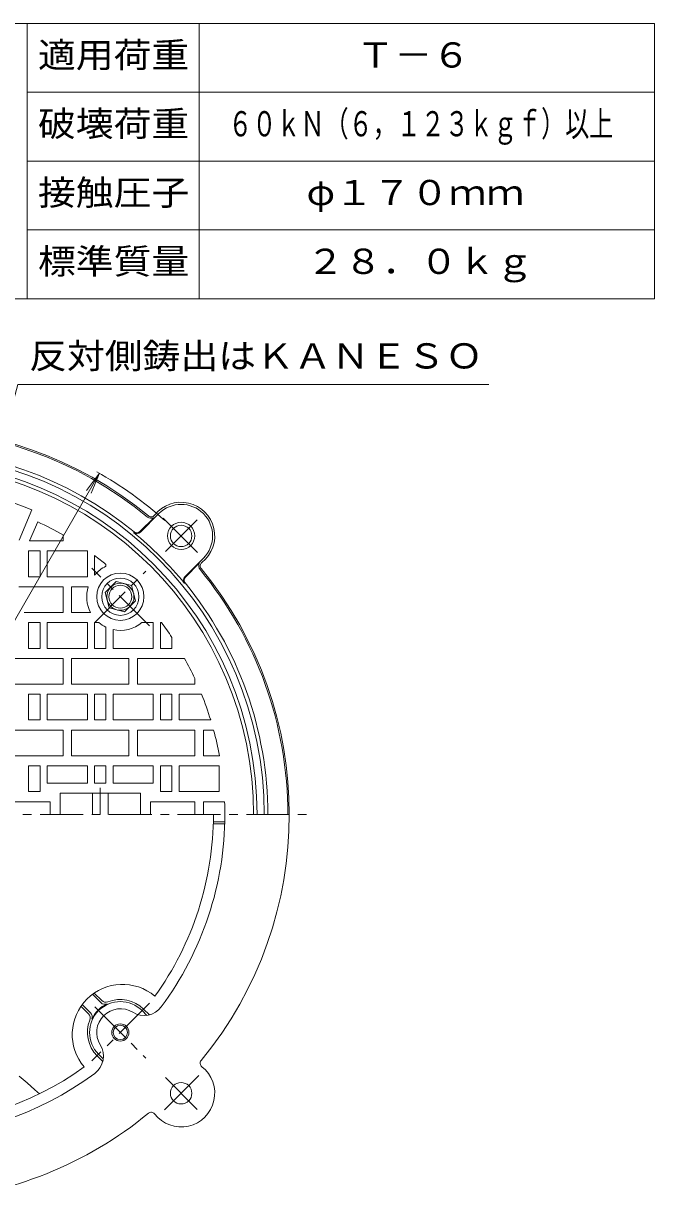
# Model space of a CAD drawing. Units: millimetres, scale not verified. Extents: x -589 to 461, y -801 to 845.
# Drawn here: x 20 to 461, y 23 to 845 of the extents above; entities that cross this region are included whole.
import ezdxf
from ezdxf.enums import TextEntityAlignment as Align

# ---------------------------------------------------------------- set-up
doc = ezdxf.new("R2010")
doc.units = ezdxf.units.MM
doc.header["$LTSCALE"] = 6
doc.linetypes.add('CHAIN1', pattern=[8, 5, -1, 1, -1])
doc.linetypes.add('CHAIN2', pattern=[12, 9, -1, 1, -1])
for name, color, linetype, lineweight in [('1-1_1-1ﾚｲﾔ', 2, 'Continuous', 9), ('1-2_1-2ﾚｲﾔ', 3, 'Continuous', 9), ('1-4_1-4ﾚｲﾔ', 7, 'Continuous', 9), ('1-6_1-6ﾚｲﾔ', 6, 'Continuous', 9), ('1-B', 2, 'Continuous', 9), ('F-0_F-0ﾚｲﾔ', 7, 'Continuous', 9)]:
    doc.layers.add(name, color=color, linetype=linetype, lineweight=lineweight)
doc.layers.add('F-4_F-4ﾚｲﾔ', color=2, linetype='Continuous')
doc.styles.add('ＭＳ ゴシック', font='')
doc.styles.get('ＭＳ ゴシック').set_extended_font_data('MS Gothic')

msp = doc.modelspace()

# ---------------------------------------------------------------- linework, layer by layer
at = {"layer": '1-1_1-1ﾚｲﾔ'}
for p, q in [((102.011, 489.718), (114.925, 502.632)), ((101.657, 490.071), (111.371, 499.785)), ((133.123, 458.605), (146.038, 471.519)), ((133.477, 458.252), (143.191, 467.966))]:
    msp.add_line(p, q, dxfattribs=at)
at = {"layer": '1-1_1-1ﾚｲﾔ', "linetype": 'CHAIN2'}
for p, q in [((117.985, 499.573), (142.015, 475.542)), ((119.653, 476.248), (141.735, 498.33)), ((142.755, 110.441), (118.801, 86.487)), ((119.518, 109.131), (141.735, 86.913))]:
    msp.add_line(p, q, dxfattribs=at)
at = {"layer": '1-1_1-1ﾚｲﾔ'}
for centre, radius in [((130.481, 487.076), 9.5), ((130.481, 487.076), 7.5), ((88.055, 140.594), 6), ((88.055, 140.594), 5), ((130.481, 98.167), 7.5)]:
    msp.add_circle(centre, radius, dxfattribs=at)
for centre, radius, start, end in [((-63.973, 292.621), 270, 50.52776, 129.47224), ((-63.973, 292.621), 269, 50.52773, 129.47226), ((-63.973, 292.621), 252.5, 0, 180), ((-63.973, 292.621), 255, 50.67221, 129.34225), ((-63.973, 292.621), 247.5, 0, 180), ((130.481, 487.076), 23.5, 307.9129, 142.08699), ((109.574, 503.359), 3, 230.52716, 322.08659), ((130.481, 487.076), 22, 315, 135), ((109.574, 503.359), 4, 230.52716, 296.69296), ((-63.973, 292.621), 269, 49.69112, 49.69113), ((99.536, 492.193), 3.5, 230.67239, 314.99899), ((-63.973, 292.621), 254.5, 39.32779, 50.67223), ((99.536, 492.193), 3, 230.67239, 314.99899), ((146.764, 466.169), 3, 127.91341, 219.47284), ((146.764, 466.169), 4, 153.30704, 219.47284), ((-63.973, 292.621), 269, 0, 39.47224), ((-63.973, 292.621), 270, 320.52773, 39.47224), ((135.598, 456.131), 3.5, 135.00101, 219.32761), ((135.598, 456.131), 3, 135.00101, 218.09975), ((-63.973, 292.621), 255, 0, 39.34227), ((-63.973, 292.621), 225, 323.39368, 0), ((88.055, 140.594), 16.5, 58.30493, 211.69507), ((104.605, 167.396), 15, 238.30492, 323.39372), ((61.253, 124.044), 15, 306.60628, 31.69508), ((130.481, 98.167), 23.5, 217.9129, 52.08699), ((146.764, 119.074), 3, 140.52716, 232.08659), ((-63.973, 292.621), 225, 233.39368, 306.60634), ((-63.973, 292.621), 270, 274.19843, 309.47226), ((109.574, 81.884), 3, 37.91341, 129.47284)]:
    msp.add_arc(centre, radius, start, end, dxfattribs=at)
at = {"layer": '1-2_1-2ﾚｲﾔ', "color": 7}
for q in [(-201.473, 54.465), (64.396, 518.878), (67.787, 516.92)]:
    msp.add_line((73.527, 530.778), q, dxfattribs=at)
at = {"layer": '1-2_1-2ﾚｲﾔ'}
for p, q in [((17.299, 484.086), (26.286, 505.258)), ((24.706, 483.622), (30.343, 496.9)), ((48.027, 487.765), (48.027, 483.622)), ((24.027, 476.622), (24.027, 458.622)), ((24.706, 483.622), (48.027, 483.622)), ((37.027, 476.622), (37.027, 458.622)), ((70.027, 473.367), (70.027, 459.724)), ((78.027, 467.152), (78.027, 465.902)), ((24.027, 458.622), (32.027, 458.622)), ((37.027, 458.622), (65.027, 458.622)), ((17.207, 451.622), (48.027, 451.622)), ((48.027, 451.622), (48.027, 433.622)), ((54.027, 451.622), (54.027, 433.622)), ((54.027, 451.622), (65.613, 451.622)), ((90.894, 434.054), (80.298, 436.893)), ((98.651, 441.81), (90.894, 434.054)), ((20.942, 433.622), (48.027, 433.622)), ((54.027, 433.622), (67.303, 433.622)), ((24.027, 426.621), (24.027, 408.622)), ((37.027, 426.621), (65.027, 426.621)), ((37.027, 426.621), (37.027, 408.622)), ((65.027, 426.621), (65.027, 408.622)), ((70.027, 426.621), (70.027, 408.622)), ((70.027, 426.621), (72.98, 426.621)), ((78.027, 423.396), (78.027, 408.622)), ((83.027, 421.694), (83.027, 408.622)), ((103.129, 426.621), (111.027, 426.621)), ((111.027, 426.621), (111.027, 408.622)), ((116.027, 426.621), (116.027, 408.622)), ((116.027, 426.621), (116.773, 426.621)), ((124.027, 416.238), (124.027, 408.622)), ((24.027, 408.622), (32.027, 408.622)), ((37.027, 408.622), (65.027, 408.622)), ((70.027, 408.622), (78.027, 408.622)), ((83.027, 408.622), (111.027, 408.622)), ((116.027, 408.622), (124.027, 408.622)), ((54.027, 401.622), (54.027, 383.622)), ((100.027, 401.622), (100.027, 383.622)), ((100.027, 401.622), (132.862, 401.622)), ((140.027, 387.537), (140.027, 383.622)), ((8.027, 383.622), (48.027, 383.622)), ((54.027, 383.622), (94.027, 383.622)), ((100.027, 383.622), (140.027, 383.622)), ((24.027, 376.622), (24.027, 358.621)), ((37.027, 376.622), (65.027, 376.622)), ((37.027, 376.622), (37.027, 358.621)), ((65.027, 376.622), (65.027, 358.621)), ((70.027, 376.622), (70.027, 358.621)), ((83.027, 376.622), (111.027, 376.622)), ((83.027, 376.622), (83.027, 358.621)), ((111.027, 376.622), (111.027, 358.621)), ((116.027, 376.622), (116.027, 358.621)), ((129.027, 376.622), (129.027, 358.621)), ((129.027, 376.622), (144.759, 376.622)), ((24.027, 358.621), (32.027, 358.621)), ((37.027, 358.621), (65.027, 358.621)), ((70.027, 358.621), (78.027, 358.621)), ((83.027, 358.621), (111.027, 358.621)), ((116.027, 358.621), (124.027, 358.621)), ((129.027, 358.621), (151.129, 358.621)), ((54.027, 351.622), (54.027, 333.622)), ((100.027, 351.622), (100.027, 333.622)), ((146.027, 351.622), (146.027, 333.622)), ((146.027, 351.622), (153.154, 351.622)), ((8.027, 333.622), (48.027, 333.622)), ((54.027, 333.622), (94.027, 333.622)), ((100.027, 333.622), (140.027, 333.622)), ((146.027, 333.622), (157.26, 333.622)), ((24.027, 326.622), (24.027, 308.622)), ((37.027, 326.622), (65.027, 326.622)), ((37.027, 326.622), (37.027, 314.621)), ((65.027, 326.622), (65.027, 314.621)), ((70.027, 326.622), (78.027, 326.622)), ((70.027, 326.622), (70.027, 314.621)), ((78.027, 326.622), (78.027, 314.621)), ((83.027, 326.622), (111.027, 326.622)), ((111.027, 326.622), (111.027, 314.621)), ((116.027, 326.622), (116.027, 308.622)), ((129.027, 326.622), (129.027, 308.622)), ((37.027, 314.621), (65.027, 314.621)), ((70.027, 314.621), (78.027, 314.621)), ((24.027, 308.622), (32.027, 308.622)), ((46.027, 307.621), (102.027, 307.621)), ((46.027, 307.621), (46.027, 292.621)), ((68.527, 307.621), (68.527, 292.621)), ((79.527, 307.621), (79.527, 292.621)), ((102.027, 307.621), (102.027, 292.621)), ((116.027, 308.622), (124.027, 308.622)), ((129.027, 308.622), (157.027, 308.622)), ((8.027, 301.622), (39.027, 301.622)), ((39.027, 301.622), (39.027, 292.621)), ((109.027, 301.622), (140.027, 301.622)), ((109.027, 301.622), (109.027, 292.621)), ((140.027, 301.622), (140.027, 292.621)), ((146.027, 301.622), (160.847, 301.622)), ((146.027, 301.622), (146.027, 292.621)), ((160.971, 287.622), (152.969, 287.622)), ((160.933, 286.122), (152.93, 286.122)), ((68.51, 167.21), (74.342, 161.377)), ((69.747, 168.094), (75.062, 162.779)), ((60.555, 158.901), (65.87, 153.586)), ((61.439, 160.139), (67.271, 154.306)), ((104.318, 156.857), (108.314, 152.862)), ((103.258, 155.797), (106.534, 152.52)), ((71.792, 124.33), (75.787, 120.335)), ((72.852, 125.391), (76.128, 122.115))]:
    msp.add_line(p, q, dxfattribs=at)
at = {"layer": '1-2_1-2ﾚｲﾔ', "linetype": 'CHAIN1'}
for p, q in [((108.454, 424.251), (68.126, 464.578)), ((74.027, 311.368), (74.027, 292.621)), ((-351.973, 292.621), (224.027, 292.621)), ((108.454, 160.992), (68.126, 120.665)), ((108.454, 160.992), (68.126, 120.665))]:
    msp.add_line(p, q, dxfattribs=at)
at = {"layer": '1-2_1-2ﾚｲﾔ', "color": 2, "linetype": 'CHAIN1'}
for p, q in [((70.154, 426.749), (105.956, 462.55)), ((70.154, 158.494), (105.956, 122.693))]:
    msp.add_line(p, q, dxfattribs=at)
at = {"layer": '1-2_1-2ﾚｲﾔ'}
for points in [[(24.027, 476.622), (32.027, 476.622), (32.027, 458.622)], [(37.027, 476.622), (65.027, 476.622), (65.027, 458.622)], [(80.298, 436.893), (77.459, 447.489), (85.216, 455.245), (95.812, 452.406), (98.651, 441.81)], [(24.027, 426.621), (32.027, 426.621), (32.027, 408.622)], [(8.027, 401.622), (48.027, 401.622), (48.027, 383.622)], [(54.027, 401.622), (94.027, 401.622), (94.027, 383.622)], [(24.027, 376.622), (32.027, 376.622), (32.027, 358.621)], [(70.027, 376.622), (78.027, 376.622), (78.027, 358.621)], [(116.027, 376.622), (124.027, 376.622), (124.027, 358.621)], [(8.027, 351.622), (48.027, 351.622), (48.027, 333.622)], [(54.027, 351.622), (94.027, 351.622), (94.027, 333.622)], [(100.027, 351.622), (140.027, 351.622), (140.027, 333.622)], [(24.027, 326.622), (32.027, 326.622), (32.027, 308.622)], [(83.027, 326.622), (83.027, 314.621), (111.027, 314.621)], [(116.027, 326.622), (124.027, 326.622), (124.027, 308.622)], [(129.027, 326.622), (157.027, 326.622), (157.027, 308.622)]]:
    msp.add_lwpolyline(points, dxfattribs=at)
for radius in [16.5, 13, 9.5, 8]:
    msp.add_circle((88.055, 444.649), radius, dxfattribs=at)
for centre, radius, start, end in [((-63.973, 292.621), 245, 0, 180), ((-63.973, 292.621), 231, 67, 113), ((-63.973, 292.621), 225, 60.14688, 65.21715), ((-63.973, 292.621), 225, 50.86789, 53.44777), ((88.055, 444.649), 23.5, 115.25971, 140.09852), ((88.055, 444.649), 23.5, 162.74127, 207.98707), ((88.055, 444.649), 23.5, 230.09826, 244.74022), ((88.055, 444.649), 23.5, 257.64583, 309.90132), ((-63.973, 292.621), 225, 33.32628, 36.55223), ((-63.973, 292.621), 225, 24.95126, 28.97607), ((-63.973, 292.621), 225, 17.0576, 21.92133), ((-63.973, 292.621), 225, 10.49925, 15.20197), ((-63.973, 292.621), 225, 0, 2.29245), ((88.055, 140.594), 21.5, 45, 224.99983), ((88.055, 140.594), 22, 114.74773, 155.25269), ((77.171, 164.206), 4, 225.00089, 294.74779), ((77.891, 165.607), 4, 225.00089, 292.11464), ((88.055, 140.594), 23, 45.00015, 112.11453), ((88.055, 140.594), 23, 157.88571, 225.00015), ((63.041, 150.758), 4, 337.88536, 45.00044), ((64.443, 151.478), 4, 335.25217, 45)]:
    msp.add_arc(centre, radius, start, end, dxfattribs=at)
at = {"layer": '1-2_1-2ﾚｲﾔ', "color": 7}
msp.add_arc((-63.973, 292.621), 275, 48.26003, 60.45209, dxfattribs=at)
at = {"layer": '1-4_1-4ﾚｲﾔ'}
msp.add_lwpolyline([(-4.186, 515.75), (16.412, 592.621), (345.36, 592.621)], dxfattribs=at)
at = {"layer": '1-6_1-6ﾚｲﾔ'}
msp.add_lwpolyline([(17.291, 110.093), (22.929, 105.478), (28.411, 100.636), (31.558, 97.781)], dxfattribs=at)
at = {"layer": '1-B', "color": 4}
for centre, radius, start, end in [((-63.973, 292.621), 217, 324.25128, 0), ((89.469, 139.179), 35, 49.62558, 220.37442), ((-63.973, 292.621), 217, 234.25131, 305.74869)]:
    msp.add_arc(centre, radius, start, end, dxfattribs=at)
at = {"layer": 'F-0_F-0ﾚｲﾔ'}
for p, q in [((461.027, 844.622), (-588.973, 844.622)), ((23.027, 652.621), (23.027, 844.622)), ((143.027, 652.621), (143.027, 844.622)), ((461.027, 652.621), (461.027, 844.622)), ((461.027, 796.622), (23.027, 796.622)), ((461.027, 748.622), (23.027, 748.622)), ((461.027, 700.622), (23.027, 700.622)), ((461.027, 652.621), (-588.973, 652.621))]:
    msp.add_line(p, q, dxfattribs=at)

# ---------------------------------------------------------------- texts
at = {"layer": '1-4_1-4ﾚｲﾔ', "color": 2, "style": 'ＭＳ ゴシック', "width": 1.1}
msp.add_text('反対側鋳出はＫＡＮＥＳＯ', height=17.6, dxfattribs=at).set_placement((24.36, 598.621), align=Align.BOTTOM_LEFT)
at = {"layer": 'F-0_F-0ﾚｲﾔ', "color": 2, "style": 'ＭＳ ゴシック', "width": 1.1}
for s, p in [('Ｔ－６', (252.977, 808.622)), ('φ１７０ｍｍ', (218.027, 712.622)), ('２８．０ｋｇ', (218.027, 664.621))]:
    msp.add_text(s, height=17.6, dxfattribs=at).set_placement(p, align=Align.BOTTOM_LEFT)
at = {"layer": 'F-0_F-0ﾚｲﾔ', "color": 3, "style": 'ＭＳ ゴシック', "width": 0.7}
msp.add_text('６０ｋＮ（６，１２３ｋｇｆ）以上', height=17.6, dxfattribs=at).set_placement((163.427, 760.621), align=Align.BOTTOM_LEFT)
at = {"layer": 'F-4_F-4ﾚｲﾔ', "style": 'ＭＳ ゴシック', "width": 1.1}
for s, p in [('適用荷重', (30.527, 808.622)), ('破壊荷重', (30.527, 760.621)), ('接触圧子', (30.527, 712.622)), ('標準質量', (30.527, 664.621))]:
    msp.add_text(s, height=17.6, dxfattribs=at).set_placement(p, align=Align.BOTTOM_LEFT)

doc.saveas('drawing.dxf')
